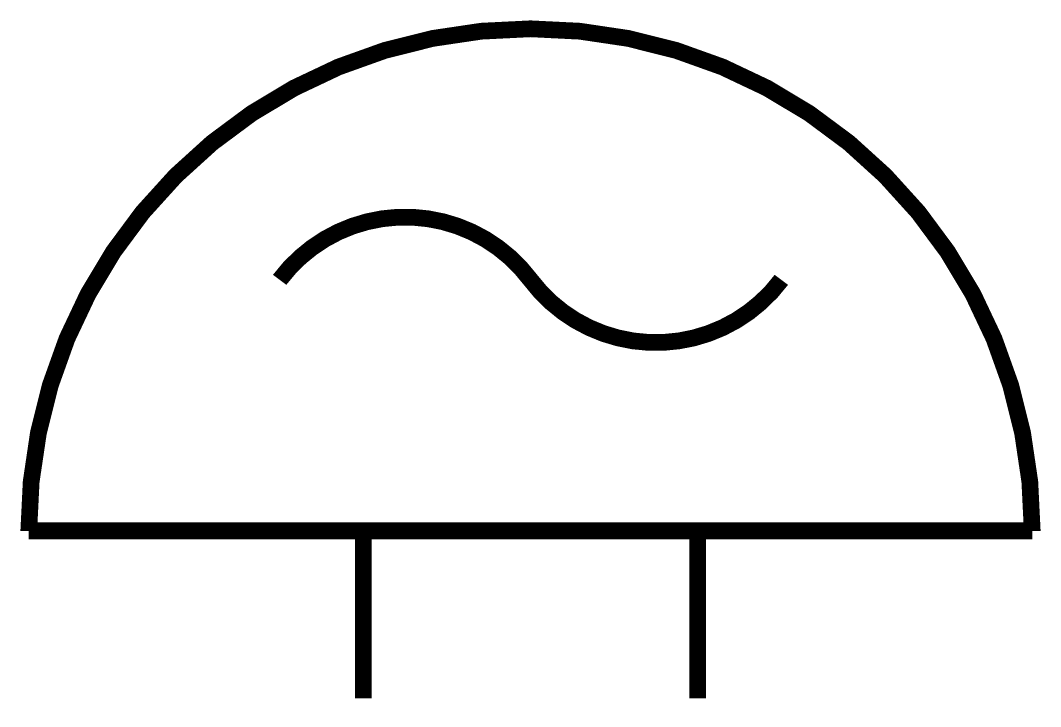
# Model space of a CAD drawing. Extents: x -3.05 to 3.05, y -0.05 to 4.05.
import ezdxf

# ---------------------------------------------------------------- set-up
doc = ezdxf.new("R2010")
doc.units = 0
doc.header["$MEASUREMENT"] = 0
doc.layers.get('0').update_dxf_attribs({"linetype": 'CONTINUOUS'})

msp = doc.modelspace()

# ---------------------------------------------------------------- linework, layer by layer
at = {"const_width": 0.1}
msp.add_lwpolyline([(3, 1), (-3, 1, -1)], format="xyb", close=True, dxfattribs=at)
msp.add_lwpolyline([(-1.5, 2.5, -0.5), (0, 2.5, 0.5), (1.5, 2.5, 0.5)], format="xyb", dxfattribs=at)
for points in [[(-1, 0), (-1, 1)], [(1, 1), (1, 0)]]:
    msp.add_lwpolyline(points, dxfattribs=at)

doc.saveas('drawing.dxf')
